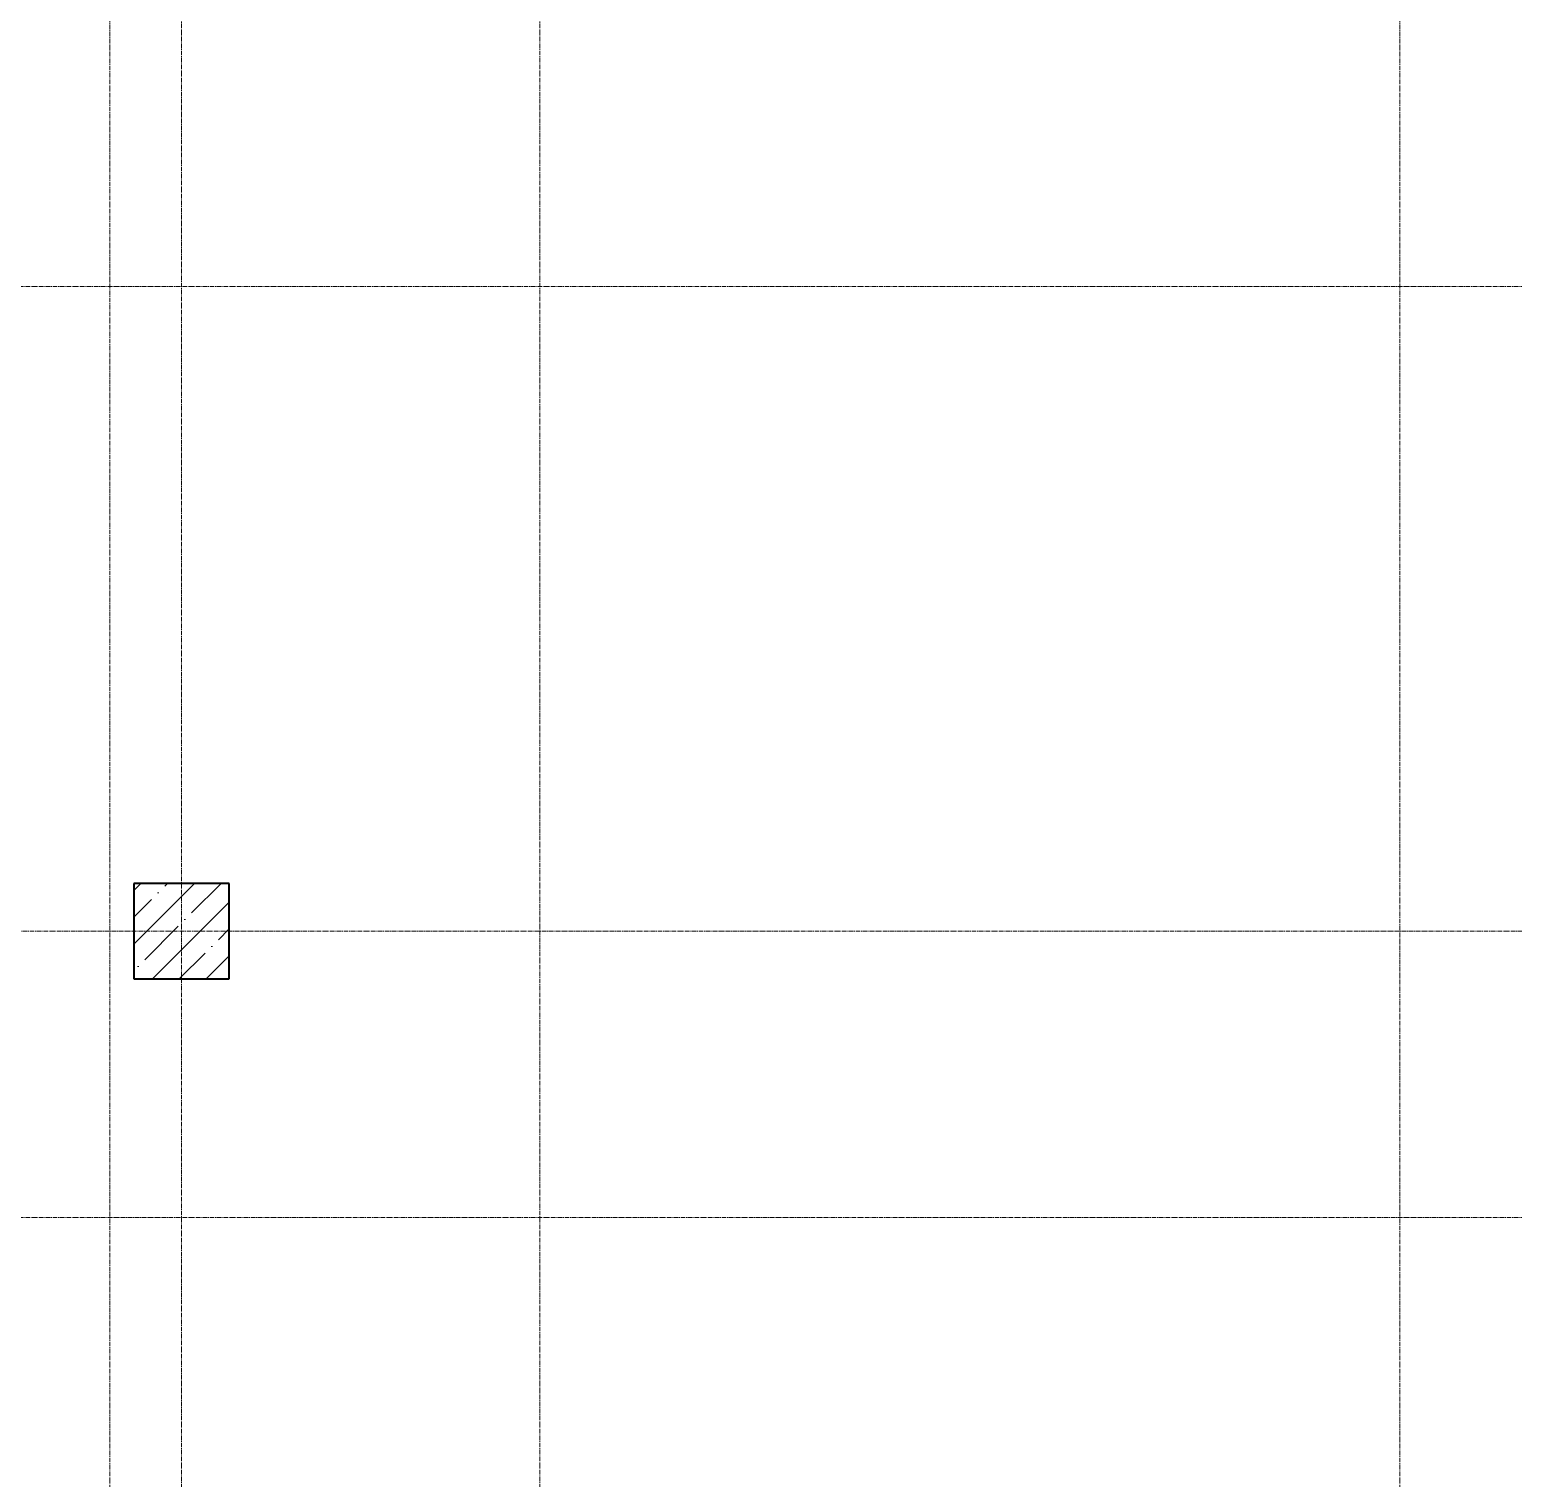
# Model space of a CAD drawing. Header units: millimetres. Extents: x -231292 to 573618, y -153144 to 564035.
# Drawn here: x 14548 to 20758, y -88437 to -82370 of the extents above; entities that cross this region are included whole.
import ezdxf

# ---------------------------------------------------------------- set-up
doc = ezdxf.new("R2010")
doc.units = ezdxf.units.MM
doc.linetypes.add('CENTER2', pattern=[28.575, 19.05, -3.175, 3.175, -3.175])
doc.linetypes.add('HIDDEN2', pattern=[4.7625, 3.175, -1.5875])
doc.layers.get('0').update_dxf_attribs({"color": 250})
for name, color, linetype, lineweight in [('АР_Колонны', 250, 'Continuous', 35), ('АР_Стены ЖБ', 250, 'Continuous', 35), ('АР_Штриховка', 250, 'Continuous', 0), ('РД_Оси_100', 250, 'Continuous', 0)]:
    doc.layers.add(name, color=color, linetype=linetype, lineweight=lineweight)

# ---------------------------------------------------------------- blocks, each defined once
blk = doc.blocks.new('оси_рен')
at = {"layer": 'РД_Оси_100', "color": 251, "linetype": 'CENTER2', "true_color": 0x636466}
for p, q in [((1189697.958, 201313.25), (1241712.916, 201313.25)), ((1241712.916, 198613.25), (1189697.958, 198613.25)), ((1189697.958, 197413.25), (1241712.916, 197413.25))]:
    blk.add_line(p, q, dxfattribs=at)
for points in [[(1201652.916, 223268.25), (1201652.916, 135558.25)], [(1201952.916, 135558.25), (1201952.916, 223268.25)], [(1203452.916, 135558.25), (1203452.916, 223268.25)], [(1207052.916, 223268.25), (1207052.916, 135558.25)]]:
    blk.add_lwpolyline(points, dxfattribs=at)

msp = doc.modelspace()

# ---------------------------------------------------------------- hatches: boundary and pattern name
at = {"layer": 'АР_Штриховка', "linetype": 'Continuous', "lineweight": 5, "true_color": 0x000000}
h = msp.add_hatch(dxfattribs=at)
h.set_pattern_fill('ANSI35', color=18, scale=25, style=0)
h.set_pattern_definition([(45, (8883.46, -162345.28), (-112.2532, 112.2532), []), (45, (8995.71, -162345.28), (-112.2532, 112.2532), [198.4375, -39.6875, 0, -39.6875])])
h.paths.add_polyline_path([(14983.458, -86345.283), (15383.458, -86345.283), (15383.458, -85945.283), (14983.458, -85945.283)], flags=0)

# ---------------------------------------------------------------- linework, layer by layer
at = {"layer": 'АР_Колонны', "color": 18, "linetype": 'HIDDEN2', "lineweight": 25, "true_color": 0x000000}
for p, q in [((14983.458, -85945.283), (15383.458, -85945.283)), ((14983.458, -86345.283), (14983.458, -85945.283)), ((15383.458, -85945.283), (15383.458, -86345.283)), ((15383.458, -86345.283), (14983.458, -86345.283))]:
    msp.add_line(p, q, dxfattribs=at)
at = {"layer": 'АР_Колонны', "color": 18, "linetype": 'Continuous', "lineweight": 30, "true_color": 0x000000}
for p, q in [((15383.458, -85945.283), (14983.458, -85945.283)), ((14983.458, -85945.283), (14983.458, -86345.283)), ((15383.458, -86345.283), (15383.458, -85945.283)), ((14983.458, -86345.283), (15383.458, -86345.283))]:
    msp.add_line(p, q, dxfattribs=at)
at = {"layer": 'АР_Стены ЖБ', "color": 18, "linetype": 'Continuous', "lineweight": 40, "true_color": 0x000000}
for p, q in [((15383.458, -85945.283), (14983.458, -85945.283)), ((14983.458, -85945.283), (14983.458, -86345.283)), ((15383.458, -86345.283), (15383.458, -85945.283)), ((14983.458, -86345.283), (15383.458, -86345.283))]:
    msp.add_line(p, q, dxfattribs=at)

# ---------------------------------------------------------------- block references
at = {"rotation": 359.999868838025}
msp.add_blockref('оси_рен', (-1186769.82, -284755.728), dxfattribs=at)

doc.saveas('drawing.dxf')
